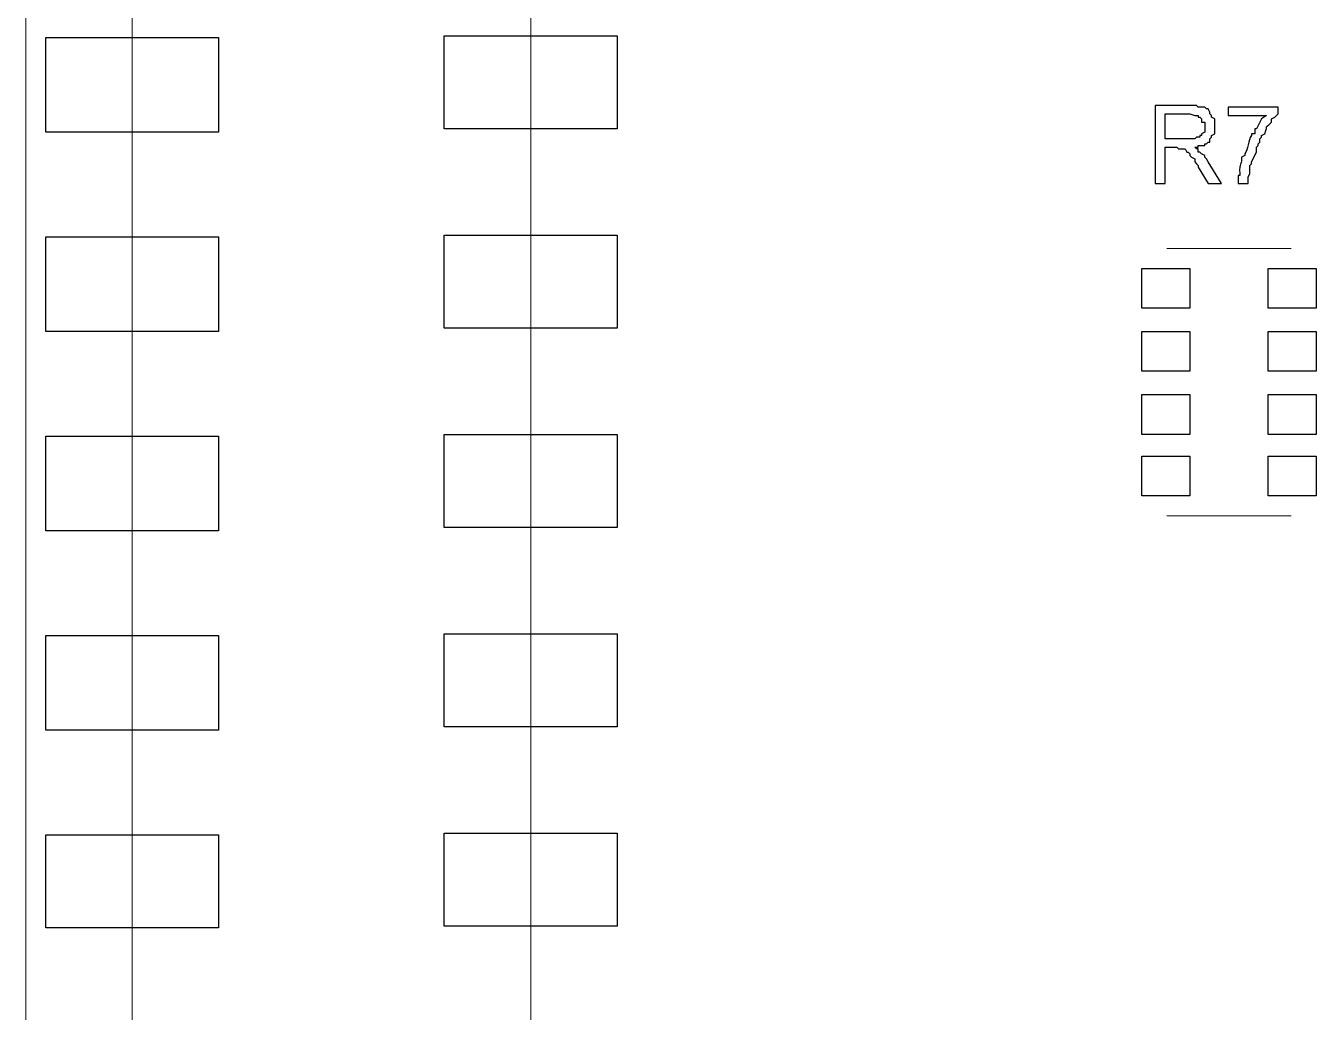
# Model space of a CAD drawing. Header units: millimetres. Extents: x -3 to 153, y 27 to 116.
# Drawn here: x 97.63 to 114.08, y 53.83 to 66.4 of the extents above; entities that cross this region are included whole.
import ezdxf

# ---------------------------------------------------------------- set-up
doc = ezdxf.new("R2010")
doc.units = ezdxf.units.MM
doc.header["$MEASUREMENT"] = 0
doc.layers.add('layer 1', color=7, linetype='Continuous')

msp = doc.modelspace()

# ---------------------------------------------------------------- linework, layer by layer
at = {"layer": 'layer 1', "color": 0, "lineweight": 9}
msp.add_open_spline([(97.633, 43.013), (97.633, 43.013), (97.633, 101.01), (97.633, 101.01)], degree=3, dxfattribs=at)
at = {"layer": 'layer 1', "color": 0, "lineweight": 20}
for points in [[(98.988, 46.633), (98.988, 46.633), (98.988, 87.251), (98.988, 87.251)], [(104.068, 46.633), (104.068, 46.633), (104.068, 87.251), (104.068, 87.251)], [(112.175, 63.566), (112.175, 63.566), (113.762, 63.566), (113.762, 63.566)], [(112.175, 60.158), (112.175, 60.158), (113.762, 60.158), (113.762, 60.158)]]:
    msp.add_open_spline(points, degree=3, dxfattribs=at)
at = {"layer": 'layer 1', "color": 0}
for points, knots in [([(97.887, 66.254), (97.887, 66.254), (97.887, 65.048), (97.887, 65.048), (97.887, 65.048), (97.887, 65.048), (100.089, 65.048), (100.089, 65.048), (100.089, 65.048), (100.089, 65.048), (100.089, 66.254), (100.089, 66.254), (100.089, 66.254), (100.089, 66.254), (97.887, 66.254), (97.887, 66.254)], [0, 0, 0, 0, 0.2, 0.2, 0.2, 0.2, 0.4, 0.4, 0.4, 0.4, 0.6, 0.6, 0.6, 0.6, 1, 1, 1, 1]), ([(102.967, 66.275), (102.967, 66.275), (102.967, 65.09), (102.967, 65.09), (102.967, 65.09), (102.967, 65.09), (105.169, 65.09), (105.169, 65.09), (105.169, 65.09), (105.169, 65.09), (105.169, 66.275), (105.169, 66.275), (105.169, 66.275), (105.169, 66.275), (102.967, 66.275), (102.967, 66.275)], [0, 0, 0, 0, 0.2, 0.2, 0.2, 0.2, 0.4, 0.4, 0.4, 0.4, 0.6, 0.6, 0.6, 0.6, 1, 1, 1, 1]), ([(112.027, 64.391), (112.027, 64.391), (112.027, 65.386), (112.027, 65.386), (112.027, 65.386), (112.027, 65.386), (112.556, 65.386), (112.556, 65.386), (112.556, 65.386), (112.556, 65.386), (112.577, 65.365), (112.577, 65.365), (112.577, 65.365), (112.577, 65.365), (112.662, 65.365), (112.662, 65.365), (112.662, 65.365), (112.662, 65.365), (112.683, 65.344), (112.683, 65.344), (112.683, 65.344), (112.683, 65.344), (112.704, 65.344), (112.704, 65.344), (112.704, 65.344), (112.704, 65.344), (112.725, 65.302), (112.725, 65.302), (112.725, 65.302), (112.725, 65.302), (112.725, 65.28), (112.725, 65.28), (112.725, 65.28), (112.725, 65.28), (112.746, 65.259), (112.746, 65.259), (112.746, 65.259), (112.746, 65.259), (112.746, 65.238), (112.746, 65.238), (112.746, 65.238), (112.746, 65.238), (112.789, 65.217), (112.789, 65.217), (112.789, 65.217), (112.789, 65.217), (112.789, 65.026), (112.789, 65.026), (112.789, 65.026), (112.789, 65.026), (112.746, 65.005), (112.746, 65.005), (112.746, 65.005), (112.746, 65.005), (112.746, 64.984), (112.746, 64.984), (112.746, 64.984), (112.746, 64.984), (112.725, 64.963), (112.725, 64.963), (112.725, 64.963), (112.725, 64.963), (112.725, 64.921), (112.725, 64.921), (112.725, 64.921), (112.725, 64.921), (112.704, 64.921), (112.704, 64.921), (112.704, 64.921), (112.704, 64.921), (112.683, 64.899), (112.683, 64.899), (112.683, 64.899), (112.683, 64.899), (112.662, 64.899), (112.662, 64.899), (112.662, 64.899), (112.662, 64.899), (112.662, 64.878), (112.662, 64.878), (112.662, 64.878), (112.662, 64.878), (112.577, 64.878), (112.577, 64.878), (112.577, 64.878), (112.577, 64.878), (112.577, 64.857), (112.577, 64.857), (112.577, 64.857), (112.577, 64.857), (112.535, 64.857), (112.535, 64.857), (112.535, 64.857), (112.535, 64.857), (112.556, 64.836), (112.556, 64.836), (112.556, 64.836), (112.556, 64.836), (112.577, 64.836), (112.577, 64.836), (112.577, 64.836), (112.577, 64.836), (112.577, 64.794), (112.577, 64.794), (112.577, 64.794), (112.577, 64.794), (112.598, 64.794), (112.598, 64.794), (112.598, 64.794), (112.598, 64.794), (112.619, 64.772), (112.619, 64.772), (112.619, 64.772), (112.619, 64.772), (112.662, 64.751), (112.662, 64.751), (112.662, 64.751), (112.662, 64.751), (112.662, 64.73), (112.662, 64.73), (112.662, 64.73), (112.662, 64.73), (112.683, 64.709), (112.683, 64.709), (112.683, 64.709), (112.683, 64.709), (112.704, 64.667), (112.704, 64.667), (112.704, 64.667), (112.704, 64.667), (112.873, 64.391), (112.873, 64.391), (112.873, 64.391), (112.873, 64.391), (112.704, 64.391), (112.704, 64.391), (112.704, 64.391), (112.704, 64.391), (112.577, 64.603), (112.577, 64.603), (112.577, 64.603), (112.577, 64.603), (112.577, 64.624), (112.577, 64.624), (112.577, 64.624), (112.577, 64.624), (112.556, 64.645), (112.556, 64.645), (112.556, 64.645), (112.556, 64.645), (112.535, 64.667), (112.535, 64.667), (112.535, 64.667), (112.535, 64.667), (112.535, 64.709), (112.535, 64.709), (112.535, 64.709), (112.535, 64.709), (112.492, 64.73), (112.492, 64.73), (112.492, 64.73), (112.492, 64.73), (112.471, 64.751), (112.471, 64.751), (112.471, 64.751), (112.471, 64.751), (112.471, 64.772), (112.471, 64.772), (112.471, 64.772), (112.471, 64.772), (112.45, 64.794), (112.45, 64.794), (112.45, 64.794), (112.45, 64.794), (112.429, 64.794), (112.429, 64.794), (112.429, 64.794), (112.429, 64.794), (112.408, 64.836), (112.408, 64.836), (112.408, 64.836), (112.408, 64.836), (112.323, 64.836), (112.323, 64.836), (112.323, 64.836), (112.323, 64.836), (112.302, 64.857), (112.302, 64.857), (112.302, 64.857), (112.302, 64.857), (112.154, 64.857), (112.154, 64.857), (112.154, 64.857), (112.154, 64.857), (112.154, 64.391), (112.154, 64.391), (112.154, 64.391), (112.154, 64.391), (112.027, 64.391), (112.027, 64.391)], [0, 0, 0, 0, 0.019608, 0.019608, 0.019608, 0.019608, 0.039216, 0.039216, 0.039216, 0.039216, 0.058824, 0.058824, 0.058824, 0.058824, 0.078431, 0.078431, 0.078431, 0.078431, 0.098039, 0.098039, 0.098039, 0.098039, 0.117647, 0.117647, 0.117647, 0.117647, 0.137255, 0.137255, 0.137255, 0.137255, 0.156863, 0.156863, 0.156863, 0.156863, 0.176471, 0.176471, 0.176471, 0.176471, 0.196078, 0.196078, 0.196078, 0.196078, 0.215686, 0.215686, 0.215686, 0.215686, 0.235294, 0.235294, 0.235294, 0.235294, 0.254902, 0.254902, 0.254902, 0.254902, 0.27451, 0.27451, 0.27451, 0.27451, 0.294118, 0.294118, 0.294118, 0.294118, 0.313725, 0.313725, 0.313725, 0.313726, 0.333333, 0.333333, 0.333333, 0.333333, 0.352941, 0.352941, 0.352941, 0.352941, 0.372549, 0.372549, 0.372549, 0.372549, 0.392157, 0.392157, 0.392157, 0.392157, 0.411765, 0.411765, 0.411765, 0.411765, 0.431373, 0.431373, 0.431373, 0.431373, 0.45098, 0.45098, 0.45098, 0.45098, 0.470588, 0.470588, 0.470588, 0.470588, 0.490196, 0.490196, 0.490196, 0.490196, 0.509804, 0.509804, 0.509804, 0.509804, 0.529412, 0.529412, 0.529412, 0.529412, 0.54902, 0.54902, 0.54902, 0.54902, 0.568627, 0.568627, 0.568627, 0.568627, 0.588235, 0.588235, 0.588235, 0.588235, 0.607843, 0.607843, 0.607843, 0.607843, 0.627451, 0.627451, 0.627451, 0.627451, 0.647059, 0.647059, 0.647059, 0.647059, 0.666667, 0.666667, 0.666667, 0.666667, 0.686275, 0.686275, 0.686275, 0.686275, 0.705882, 0.705882, 0.705882, 0.705882, 0.72549, 0.72549, 0.72549, 0.72549, 0.745098, 0.745098, 0.745098, 0.745098, 0.764706, 0.764706, 0.764706, 0.764706, 0.784314, 0.784314, 0.784314, 0.784314, 0.803922, 0.803922, 0.803922, 0.803922, 0.823529, 0.823529, 0.823529, 0.823529, 0.843137, 0.843137, 0.843137, 0.843137, 0.862745, 0.862745, 0.862745, 0.862745, 0.882353, 0.882353, 0.882353, 0.882353, 0.901961, 0.901961, 0.901961, 0.901961, 0.921569, 0.921569, 0.921569, 0.921569, 0.941176, 0.941176, 0.941176, 0.941176, 0.960784, 0.960784, 0.960784, 0.960784, 1, 1, 1, 1]), ([(112.958, 65.259), (112.958, 65.259), (112.958, 65.365), (112.958, 65.365), (112.958, 65.365), (112.958, 65.365), (113.593, 65.365), (113.593, 65.365), (113.593, 65.365), (113.593, 65.365), (113.593, 65.28), (113.593, 65.28), (113.593, 65.28), (113.593, 65.28), (113.572, 65.259), (113.572, 65.259), (113.572, 65.259), (113.572, 65.259), (113.551, 65.238), (113.551, 65.238), (113.551, 65.238), (113.551, 65.238), (113.508, 65.217), (113.508, 65.217), (113.508, 65.217), (113.508, 65.217), (113.508, 65.175), (113.508, 65.175), (113.508, 65.175), (113.394, 65.057), (113.481, 65.167), (113.424, 65.026), (113.424, 65.026), (113.424, 65.026), (113.381, 65.005), (113.381, 65.005), (113.381, 65.005), (113.381, 65.005), (113.381, 64.984), (113.381, 64.984), (113.381, 64.984), (113.381, 64.984), (113.36, 64.963), (113.36, 64.963), (113.36, 64.963), (113.36, 64.963), (113.36, 64.921), (113.36, 64.921), (113.36, 64.921), (113.36, 64.921), (113.339, 64.899), (113.339, 64.899), (113.339, 64.899), (113.339, 64.899), (113.339, 64.878), (113.339, 64.878), (113.339, 64.878), (113.339, 64.878), (113.318, 64.857), (113.318, 64.857), (113.318, 64.857), (113.318, 64.857), (113.318, 64.794), (113.318, 64.794), (113.318, 64.794), (113.318, 64.794), (113.254, 64.667), (113.254, 64.667), (113.254, 64.667), (113.254, 64.667), (113.254, 64.645), (113.254, 64.645), (113.254, 64.645), (113.254, 64.645), (113.233, 64.624), (113.233, 64.624), (113.233, 64.624), (113.233, 64.624), (113.233, 64.518), (113.233, 64.518), (113.233, 64.518), (113.233, 64.518), (113.212, 64.476), (113.212, 64.476), (113.212, 64.476), (113.212, 64.476), (113.212, 64.391), (113.212, 64.391), (113.212, 64.391), (113.212, 64.391), (113.085, 64.391), (113.085, 64.391), (113.085, 64.391), (113.085, 64.391), (113.085, 64.497), (113.085, 64.497), (113.085, 64.497), (113.085, 64.497), (113.106, 64.497), (113.106, 64.497), (113.106, 64.497), (113.106, 64.497), (113.106, 64.518), (113.106, 64.518), (113.106, 64.518), (113.094, 64.679), (113.133, 64.612), (113.127, 64.709), (113.127, 64.709), (113.127, 64.709), (113.127, 64.73), (113.127, 64.73), (113.127, 64.73), (113.127, 64.73), (113.17, 64.751), (113.17, 64.751), (113.17, 64.751), (113.17, 64.751), (113.17, 64.772), (113.17, 64.772), (113.17, 64.772), (113.211, 64.823), (113.211, 64.946), (113.254, 65.005), (113.254, 65.005), (113.254, 65.005), (113.254, 65.026), (113.254, 65.026), (113.254, 65.026), (113.254, 65.026), (113.297, 65.026), (113.297, 65.026), (113.297, 65.026), (113.297, 65.026), (113.297, 65.09), (113.297, 65.09), (113.297, 65.09), (113.297, 65.09), (113.318, 65.09), (113.318, 65.09), (113.318, 65.09), (113.318, 65.09), (113.381, 65.217), (113.381, 65.217), (113.381, 65.217), (113.381, 65.217), (113.445, 65.259), (113.445, 65.259), (113.445, 65.259), (113.445, 65.259), (112.958, 65.259), (112.958, 65.259)], [0, 0, 0, 0, 0.025641, 0.025641, 0.025641, 0.025641, 0.051282, 0.051282, 0.051282, 0.051282, 0.076923, 0.076923, 0.076923, 0.076923, 0.102564, 0.102564, 0.102564, 0.102564, 0.128205, 0.128205, 0.128205, 0.128205, 0.153846, 0.153846, 0.153846, 0.153846, 0.179487, 0.179487, 0.179487, 0.179487, 0.205128, 0.205128, 0.205128, 0.205128, 0.230769, 0.230769, 0.230769, 0.230769, 0.25641, 0.25641, 0.25641, 0.25641, 0.282051, 0.282051, 0.282051, 0.282051, 0.307692, 0.307692, 0.307692, 0.307692, 0.333333, 0.333333, 0.333333, 0.333333, 0.358974, 0.358974, 0.358974, 0.358974, 0.384615, 0.384615, 0.384615, 0.384615, 0.410256, 0.410256, 0.410256, 0.410256, 0.435897, 0.435897, 0.435897, 0.435897, 0.461538, 0.461538, 0.461538, 0.461538, 0.487179, 0.487179, 0.487179, 0.487179, 0.512821, 0.512821, 0.512821, 0.512821, 0.538462, 0.538462, 0.538462, 0.538462, 0.564103, 0.564103, 0.564103, 0.564103, 0.589744, 0.589744, 0.589744, 0.589744, 0.615385, 0.615385, 0.615385, 0.615385, 0.641026, 0.641026, 0.641026, 0.641026, 0.666667, 0.666667, 0.666667, 0.666667, 0.692308, 0.692308, 0.692308, 0.692308, 0.717949, 0.717949, 0.717949, 0.717949, 0.74359, 0.74359, 0.74359, 0.74359, 0.769231, 0.769231, 0.769231, 0.769231, 0.794872, 0.794872, 0.794872, 0.794872, 0.820513, 0.820513, 0.820513, 0.820513, 0.846154, 0.846154, 0.846154, 0.846154, 0.871795, 0.871795, 0.871795, 0.871795, 0.897436, 0.897436, 0.897436, 0.897436, 0.923077, 0.923077, 0.923077, 0.923077, 0.948718, 0.948718, 0.948718, 0.948718, 1, 1, 1, 1]), ([(112.154, 64.963), (112.154, 64.963), (112.535, 64.963), (112.535, 64.963), (112.535, 64.963), (112.535, 64.963), (112.556, 64.984), (112.556, 64.984), (112.556, 64.984), (112.556, 64.984), (112.598, 64.984), (112.598, 64.984), (112.598, 64.984), (112.598, 64.984), (112.598, 65.005), (112.598, 65.005), (112.598, 65.005), (112.598, 65.005), (112.619, 65.005), (112.619, 65.005), (112.619, 65.005), (112.619, 65.005), (112.619, 65.026), (112.619, 65.026), (112.619, 65.026), (112.619, 65.026), (112.662, 65.048), (112.662, 65.048), (112.662, 65.048), (112.662, 65.048), (112.662, 65.175), (112.662, 65.175), (112.662, 65.175), (112.662, 65.175), (112.619, 65.175), (112.619, 65.175), (112.619, 65.175), (112.619, 65.175), (112.619, 65.217), (112.619, 65.217), (112.619, 65.217), (112.619, 65.217), (112.598, 65.238), (112.598, 65.238), (112.598, 65.238), (112.598, 65.238), (112.577, 65.238), (112.577, 65.238), (112.577, 65.238), (112.577, 65.238), (112.577, 65.259), (112.577, 65.259), (112.577, 65.259), (112.577, 65.259), (112.535, 65.259), (112.535, 65.259), (112.535, 65.259), (112.535, 65.259), (112.471, 65.28), (112.471, 65.28), (112.471, 65.28), (112.471, 65.28), (112.154, 65.28), (112.154, 65.28), (112.154, 65.28), (112.154, 65.28), (112.154, 64.963), (112.154, 64.963)], [0, 0, 0, 0, 0.055556, 0.055556, 0.055556, 0.055556, 0.111111, 0.111111, 0.111111, 0.111111, 0.166667, 0.166667, 0.166667, 0.166667, 0.222222, 0.222222, 0.222222, 0.222222, 0.277778, 0.277778, 0.277778, 0.277778, 0.333333, 0.333333, 0.333333, 0.333333, 0.388889, 0.388889, 0.388889, 0.388889, 0.444444, 0.444444, 0.444444, 0.444444, 0.5, 0.5, 0.5, 0.5, 0.555556, 0.555556, 0.555556, 0.555556, 0.611111, 0.611111, 0.611111, 0.611111, 0.666667, 0.666667, 0.666667, 0.666667, 0.722222, 0.722222, 0.722222, 0.722222, 0.777778, 0.777778, 0.777778, 0.777778, 0.833333, 0.833333, 0.833333, 0.833333, 0.888889, 0.888889, 0.888889, 0.888889, 1, 1, 1, 1]), ([(97.887, 63.714), (97.887, 63.714), (97.887, 62.508), (97.887, 62.508), (97.887, 62.508), (97.887, 62.508), (100.089, 62.508), (100.089, 62.508), (100.089, 62.508), (100.089, 62.508), (100.089, 63.714), (100.089, 63.714), (100.089, 63.714), (100.089, 63.714), (97.887, 63.714), (97.887, 63.714)], [0, 0, 0, 0, 0.2, 0.2, 0.2, 0.2, 0.4, 0.4, 0.4, 0.4, 0.6, 0.6, 0.6, 0.6, 1, 1, 1, 1]), ([(102.967, 63.735), (102.967, 63.735), (102.967, 62.55), (102.967, 62.55), (102.967, 62.55), (102.967, 62.55), (105.169, 62.55), (105.169, 62.55), (105.169, 62.55), (105.169, 62.55), (105.169, 63.735), (105.169, 63.735), (105.169, 63.735), (105.169, 63.735), (102.967, 63.735), (102.967, 63.735)], [0, 0, 0, 0, 0.2, 0.2, 0.2, 0.2, 0.4, 0.4, 0.4, 0.4, 0.6, 0.6, 0.6, 0.6, 1, 1, 1, 1]), ([(111.857, 63.312), (111.857, 63.312), (111.857, 62.804), (111.857, 62.804), (111.857, 62.804), (111.857, 62.804), (112.471, 62.804), (112.471, 62.804), (112.471, 62.804), (112.471, 62.804), (112.471, 63.312), (112.471, 63.312), (112.471, 63.312), (112.471, 63.312), (111.857, 63.312), (111.857, 63.312)], [0, 0, 0, 0, 0.2, 0.2, 0.2, 0.2, 0.4, 0.4, 0.4, 0.4, 0.6, 0.6, 0.6, 0.6, 1, 1, 1, 1]), ([(113.466, 63.312), (113.466, 63.312), (113.466, 62.804), (113.466, 62.804), (113.466, 62.804), (113.466, 62.804), (114.08, 62.804), (114.08, 62.804), (114.08, 62.804), (114.08, 62.804), (114.08, 63.312), (114.08, 63.312), (114.08, 63.312), (114.08, 63.312), (113.466, 63.312), (113.466, 63.312)], [0, 0, 0, 0, 0.2, 0.2, 0.2, 0.2, 0.4, 0.4, 0.4, 0.4, 0.6, 0.6, 0.6, 0.6, 1, 1, 1, 1]), ([(111.857, 62.508), (111.857, 62.508), (111.857, 62), (111.857, 62), (111.857, 62), (111.857, 62), (112.471, 62), (112.471, 62), (112.471, 62), (112.471, 62), (112.471, 62.508), (112.471, 62.508), (112.471, 62.508), (112.471, 62.508), (111.857, 62.508), (111.857, 62.508)], [0, 0, 0, 0, 0.2, 0.2, 0.2, 0.2, 0.4, 0.4, 0.4, 0.4, 0.6, 0.6, 0.6, 0.6, 1, 1, 1, 1]), ([(113.466, 62.508), (113.466, 62.508), (113.466, 62), (113.466, 62), (113.466, 62), (113.466, 62), (114.08, 62), (114.08, 62), (114.08, 62), (114.08, 62), (114.08, 62.508), (114.08, 62.508), (114.08, 62.508), (114.08, 62.508), (113.466, 62.508), (113.466, 62.508)], [0, 0, 0, 0, 0.2, 0.2, 0.2, 0.2, 0.4, 0.4, 0.4, 0.4, 0.6, 0.6, 0.6, 0.6, 1, 1, 1, 1]), ([(111.857, 61.703), (111.857, 61.703), (111.857, 61.195), (111.857, 61.195), (111.857, 61.195), (111.857, 61.195), (112.471, 61.195), (112.471, 61.195), (112.471, 61.195), (112.471, 61.195), (112.471, 61.703), (112.471, 61.703), (112.471, 61.703), (112.471, 61.703), (111.857, 61.703), (111.857, 61.703)], [0, 0, 0, 0, 0.2, 0.2, 0.2, 0.2, 0.4, 0.4, 0.4, 0.4, 0.6, 0.6, 0.6, 0.6, 1, 1, 1, 1]), ([(113.466, 61.703), (113.466, 61.703), (113.466, 61.195), (113.466, 61.195), (113.466, 61.195), (113.466, 61.195), (114.08, 61.195), (114.08, 61.195), (114.08, 61.195), (114.08, 61.195), (114.08, 61.703), (114.08, 61.703), (114.08, 61.703), (114.08, 61.703), (113.466, 61.703), (113.466, 61.703)], [0, 0, 0, 0, 0.2, 0.2, 0.2, 0.2, 0.4, 0.4, 0.4, 0.4, 0.6, 0.6, 0.6, 0.6, 1, 1, 1, 1]), ([(102.967, 61.195), (102.967, 61.195), (102.967, 60.01), (102.967, 60.01), (102.967, 60.01), (102.967, 60.01), (105.169, 60.01), (105.169, 60.01), (105.169, 60.01), (105.169, 60.01), (105.169, 61.195), (105.169, 61.195), (105.169, 61.195), (105.169, 61.195), (102.967, 61.195), (102.967, 61.195)], [0, 0, 0, 0, 0.2, 0.2, 0.2, 0.2, 0.4, 0.4, 0.4, 0.4, 0.6, 0.6, 0.6, 0.6, 1, 1, 1, 1]), ([(97.887, 61.174), (97.887, 61.174), (97.887, 59.968), (97.887, 59.968), (97.887, 59.968), (97.887, 59.968), (100.089, 59.968), (100.089, 59.968), (100.089, 59.968), (100.089, 59.968), (100.089, 61.174), (100.089, 61.174), (100.089, 61.174), (100.089, 61.174), (97.887, 61.174), (97.887, 61.174)], [0, 0, 0, 0, 0.2, 0.2, 0.2, 0.2, 0.4, 0.4, 0.4, 0.4, 0.6, 0.6, 0.6, 0.6, 1, 1, 1, 1]), ([(111.857, 60.92), (111.857, 60.92), (111.857, 60.412), (111.857, 60.412), (111.857, 60.412), (111.857, 60.412), (112.471, 60.412), (112.471, 60.412), (112.471, 60.412), (112.471, 60.412), (112.471, 60.92), (112.471, 60.92), (112.471, 60.92), (112.471, 60.92), (111.857, 60.92), (111.857, 60.92)], [0, 0, 0, 0, 0.2, 0.2, 0.2, 0.2, 0.4, 0.4, 0.4, 0.4, 0.6, 0.6, 0.6, 0.6, 1, 1, 1, 1]), ([(113.466, 60.92), (113.466, 60.92), (113.466, 60.412), (113.466, 60.412), (113.466, 60.412), (113.466, 60.412), (114.08, 60.412), (114.08, 60.412), (114.08, 60.412), (114.08, 60.412), (114.08, 60.92), (114.08, 60.92), (114.08, 60.92), (114.08, 60.92), (113.466, 60.92), (113.466, 60.92)], [0, 0, 0, 0, 0.2, 0.2, 0.2, 0.2, 0.4, 0.4, 0.4, 0.4, 0.6, 0.6, 0.6, 0.6, 1, 1, 1, 1]), ([(97.887, 58.634), (97.887, 58.634), (97.887, 57.428), (97.887, 57.428), (97.887, 57.428), (97.887, 57.428), (100.089, 57.428), (100.089, 57.428), (100.089, 57.428), (100.089, 57.428), (100.089, 58.634), (100.089, 58.634), (100.089, 58.634), (100.089, 58.634), (97.887, 58.634), (97.887, 58.634)], [0, 0, 0, 0, 0.2, 0.2, 0.2, 0.2, 0.4, 0.4, 0.4, 0.4, 0.6, 0.6, 0.6, 0.6, 1, 1, 1, 1]), ([(102.967, 58.655), (102.967, 58.655), (102.967, 57.47), (102.967, 57.47), (102.967, 57.47), (102.967, 57.47), (105.169, 57.47), (105.169, 57.47), (105.169, 57.47), (105.169, 57.47), (105.169, 58.655), (105.169, 58.655), (105.169, 58.655), (105.169, 58.655), (102.967, 58.655), (102.967, 58.655)], [0, 0, 0, 0, 0.2, 0.2, 0.2, 0.2, 0.4, 0.4, 0.4, 0.4, 0.6, 0.6, 0.6, 0.6, 1, 1, 1, 1]), ([(97.887, 56.094), (97.887, 56.094), (97.887, 54.909), (97.887, 54.909), (97.887, 54.909), (97.887, 54.909), (100.089, 54.909), (100.089, 54.909), (100.089, 54.909), (100.089, 54.909), (100.089, 56.094), (100.089, 56.094), (100.089, 56.094), (100.089, 56.094), (97.887, 56.094), (97.887, 56.094)], [0, 0, 0, 0, 0.2, 0.2, 0.2, 0.2, 0.4, 0.4, 0.4, 0.4, 0.6, 0.6, 0.6, 0.6, 1, 1, 1, 1]), ([(102.967, 56.115), (102.967, 56.115), (102.967, 54.93), (102.967, 54.93), (102.967, 54.93), (102.967, 54.93), (105.169, 54.93), (105.169, 54.93), (105.169, 54.93), (105.169, 54.93), (105.169, 56.115), (105.169, 56.115), (105.169, 56.115), (105.169, 56.115), (102.967, 56.115), (102.967, 56.115)], [0, 0, 0, 0, 0.2, 0.2, 0.2, 0.2, 0.4, 0.4, 0.4, 0.4, 0.6, 0.6, 0.6, 0.6, 1, 1, 1, 1])]:
    msp.add_open_spline(points, degree=3, knots=knots, dxfattribs=at)

doc.saveas('drawing.dxf')
